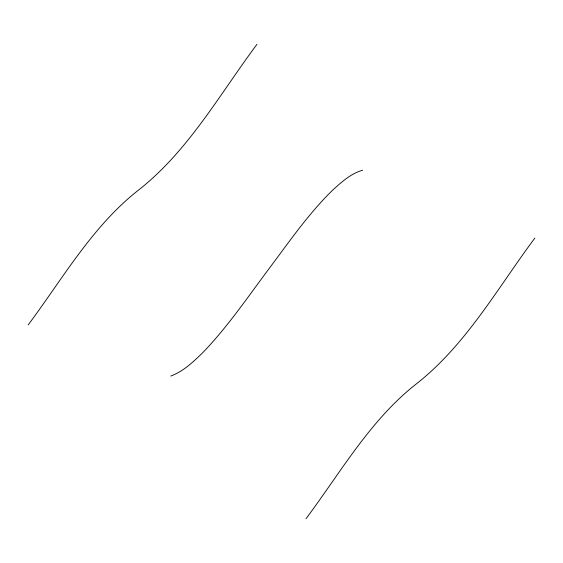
<?xml version="1.0" encoding="UTF-8"?>
<svg xmlns="http://www.w3.org/2000/svg" width="563" height="563" viewBox="0 0 563 563"><rect width="100%" height="100%" fill="white"/><g stroke="black" fill="none" stroke-linecap="round" stroke-linejoin="round"><path stroke-width="0.84" d="M256.967 44.322C219.718 94.26 188.302 150.983 138.639 189.984C92.395 226.129 62.831 278.53 28.15 324.914M534.85 238.086C497.601 288.024 466.185 344.746 416.529 383.748C370.285 419.899 340.714 472.294 306.033 518.678M170.765 376.063C183.348 371.425 193.306 361.868 202.736 352.677C228.24 326.244 248.804 295.617 270.789 266.327C290.325 240.218 309.059 213.187 332.487 190.329C341.368 182.201 350.777 173.552 362.642 170.216"/></g></svg>
